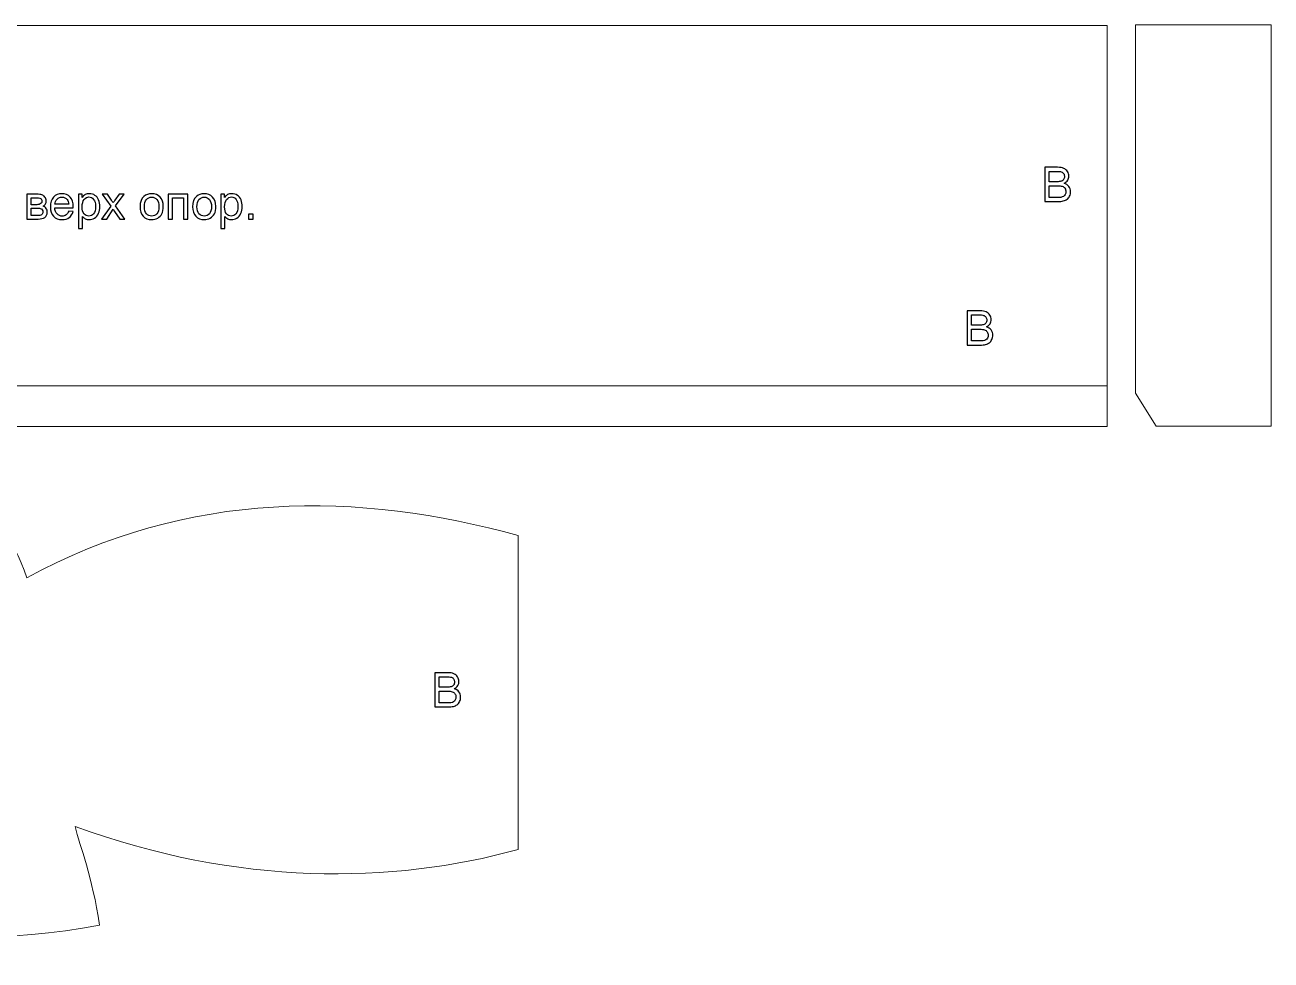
# Model space of a CAD drawing. Header units: centimetres. Extents: x -109.1 to -53.6, y -10 to 49.4.
# Drawn here: x -97.15 to -86.12, y -10 to -1.73 of the extents above; entities that cross this region are included whole.
import ezdxf
from ezdxf.lldxf.tags import DXFTag

# ---------------------------------------------------------------- set-up
doc = ezdxf.new("R2010")
doc.units = ezdxf.units.CM
doc.header["$MEASUREMENT"] = 0
doc.layers.add('layer 1', color=7, linetype='Continuous')
tags = doc.linetypes.add('New Line1', pattern=[0.2, 0.1, -0.1]).pattern_tags.tags
tags[6:7] = [DXFTag(74, 4), DXFTag(75, 0), DXFTag(340, '0'), DXFTag(46, 1.0), DXFTag(50, 0.0), DXFTag(44, 0.0), DXFTag(45, 0.0)]
tags[4:5] = [DXFTag(74, 4), DXFTag(75, 0), DXFTag(340, '0'), DXFTag(46, 1.0), DXFTag(50, 0.0), DXFTag(44, 0.0), DXFTag(45, 0.0)]

msp = doc.modelspace()

# ---------------------------------------------------------------- linework, layer by layer
at = {"layer": 'layer 1', "color": 250, "lineweight": 20}
for points, knots in [([(-108.24225, -5.28139), (-108.24225, -5.28139), (-108.24225, -1.7316), (-108.24225, -1.7316), (-108.24225, -1.7316), (-108.24225, -1.7316), (-87.57209, -1.7316), (-87.57209, -1.7316), (-87.57209, -1.7316), (-87.57209, -1.7316), (-87.57209, -5.28139), (-87.57209, -5.28139), (-87.57209, -5.28139), (-87.57209, -5.28139), (-108.24225, -5.28139), (-108.24225, -5.28139)], [0, 0, 0, 0, 0.2, 0.2, 0.2, 0.2, 0.4, 0.4, 0.4, 0.4, 0.6, 0.6, 0.6, 0.6, 1, 1, 1, 1]), ([(-108.24813, -6.57128), (-105.9251, -7.66945), (-105.61276, -6.07723), (-103.64823, -6.46633), (-103.64823, -6.46633), (-103.64823, -6.46633), (-103.70538, -6.69302), (-103.81968, -7.08927), (-103.81968, -7.08927), (-103.53157, -6.95659), (-102.62766, -6.67784), (-101.7737, -6.7921), (-101.7737, -6.7921), (-100.94036, -6.9036), (-100.72897, -7.41129), (-99.75631, -7.39224), (-99.75631, -7.39224), (-98.90274, -7.37552), (-98.15005, -6.54169), (-98.71045, -5.82632), (-98.71045, -5.82632), (-97.90358, -5.61779), (-97.37784, -5.88257), (-97.1332, -6.62062), (-97.1332, -6.62062), (-95.7192, -5.83744), (-94.17604, -5.85496), (-92.78442, -6.24601), (-92.78442, -6.24601), (-92.78442, -6.24601), (-92.78442, -9.02278), (-92.78442, -9.02278), (-92.78442, -9.02278), (-93.89374, -9.33388), (-95.27454, -9.34611), (-96.70598, -8.81991), (-96.70598, -8.81991), (-96.66209, -9.00258), (-96.5554, -9.25407), (-96.48885, -9.69437), (-96.48885, -9.69437), (-98.09847, -10.00266), (-99.65676, -9.616), (-101.16373, -8.53434), (-101.16373, -8.53434), (-101.04427, -9.08142), (-101.14338, -9.23195), (-101.23235, -9.46597), (-101.23235, -9.46597), (-102.52386, -8.50248), (-104.07833, -8.43578), (-105.71293, -9.36879), (-105.71293, -9.36879), (-106.5573, -9.73778), (-107.33899, -9.86261), (-108.24813, -9.74385), (-108.24813, -9.74385), (-108.24813, -9.74385), (-108.24813, -6.57128), (-108.24813, -6.57128)], [0, 0, 0, 0, 0.0625, 0.0625, 0.0625, 0.0625, 0.125, 0.125, 0.125, 0.125, 0.1875, 0.1875, 0.1875, 0.1875, 0.25, 0.25, 0.25, 0.25, 0.3125, 0.3125, 0.3125, 0.3125, 0.375, 0.375, 0.375, 0.375, 0.4375, 0.4375, 0.4375, 0.4375, 0.5, 0.5, 0.5, 0.5, 0.5625, 0.5625, 0.5625, 0.5625, 0.625, 0.625, 0.625, 0.625, 0.6875, 0.6875, 0.6875, 0.6875, 0.75, 0.75, 0.75, 0.75, 0.8125, 0.8125, 0.8125, 0.8125, 0.875, 0.875, 0.875, 0.875, 1, 1, 1, 1])]:
    msp.add_open_spline(points, degree=3, knots=knots, dxfattribs=at)
at = {"layer": 'layer 1', "color": 142, "linetype": 'New Line1', "lineweight": 20}
msp.add_open_spline([(-87.32016, -4.98484), (-87.32016, -4.98484), (-87.32016, -1.72609), (-87.32016, -1.72609), (-87.32016, -1.72609), (-87.32016, -1.72609), (-86.12017, -1.72609), (-86.12017, -1.72609), (-86.12017, -1.72609), (-86.12017, -1.72609), (-86.12017, -5.27588), (-86.12017, -5.27588), (-86.12017, -5.27588), (-86.12017, -5.27588), (-87.13653, -5.27588), (-87.13653, -5.27588), (-87.13653, -5.27588), (-87.13653, -5.27588), (-87.32016, -4.98484), (-87.32016, -4.98484)], degree=3, knots=[0, 0, 0, 0, 0.16666667, 0.16666667, 0.16666667, 0.16666667, 0.33333333, 0.33333333, 0.33333333, 0.33333333, 0.5, 0.5, 0.5, 0.5, 0.66666667, 0.66666667, 0.66666667, 0.66666667, 1, 1, 1, 1], dxfattribs=at)
at = {"layer": 'layer 1', "color": 242}
for points, knots in [([(-88.1237, -3.28935), (-88.1237, -3.28935), (-88.1237, -2.98624), (-88.1237, -2.98624), (-88.1237, -2.98624), (-88.1237, -2.98624), (-88.00982, -2.98624), (-88.00982, -2.98624), (-88.00982, -2.98624), (-87.98654, -2.98624), (-87.96833, -2.98921), (-87.95436, -2.99556), (-87.95436, -2.99556), (-87.93997, -3.00148), (-87.92939, -3.01122), (-87.92134, -3.02392), (-87.92134, -3.02392), (-87.9133, -3.03662), (-87.90949, -3.04974), (-87.90949, -3.06371), (-87.90949, -3.06371), (-87.90949, -3.07684), (-87.91288, -3.08911), (-87.92007, -3.10054), (-87.92007, -3.10054), (-87.92685, -3.11197), (-87.93743, -3.12086), (-87.95182, -3.12806), (-87.95182, -3.12806), (-87.93362, -3.13356), (-87.91923, -3.14245), (-87.90949, -3.15558), (-87.90949, -3.15558), (-87.89975, -3.1687), (-87.89467, -3.18394), (-87.89467, -3.2013), (-87.89467, -3.2013), (-87.89467, -3.21569), (-87.89764, -3.22881), (-87.90356, -3.24109), (-87.90356, -3.24109), (-87.90991, -3.25337), (-87.91711, -3.26268), (-87.926, -3.26945), (-87.926, -3.26945), (-87.93489, -3.2758), (-87.9459, -3.28088), (-87.95902, -3.28427), (-87.95902, -3.28427), (-87.97257, -3.28766), (-87.98865, -3.28935), (-88.00813, -3.28935), (-88.00813, -3.28935), (-88.00813, -3.28935), (-88.1237, -3.28935), (-88.1237, -3.28935)], [0, 0, 0, 0, 0.06666667, 0.06666667, 0.06666667, 0.06666667, 0.13333333, 0.13333333, 0.13333333, 0.13333333, 0.2, 0.2, 0.2, 0.2, 0.26666667, 0.26666667, 0.26666667, 0.26666667, 0.33333333, 0.33333333, 0.33333333, 0.33333333, 0.4, 0.4, 0.4, 0.4, 0.46666667, 0.46666667, 0.46666667, 0.46666667, 0.53333333, 0.53333333, 0.53333333, 0.53333333, 0.6, 0.6, 0.6, 0.6, 0.66666667, 0.66666667, 0.66666667, 0.66666667, 0.73333333, 0.73333333, 0.73333333, 0.73333333, 0.8, 0.8, 0.8, 0.8, 0.86666667, 0.86666667, 0.86666667, 0.86666667, 1, 1, 1, 1]), ([(-88.08348, -3.11367), (-88.08348, -3.11367), (-88.01786, -3.11367), (-88.01786, -3.11367), (-88.01786, -3.11367), (-88.00008, -3.11367), (-87.98738, -3.1124), (-87.97976, -3.11028), (-87.97976, -3.11028), (-87.9696, -3.10689), (-87.96198, -3.10224), (-87.95648, -3.09504), (-87.95648, -3.09504), (-87.9514, -3.08784), (-87.94886, -3.07895), (-87.94886, -3.06837), (-87.94886, -3.06837), (-87.94886, -3.05863), (-87.9514, -3.04974), (-87.95606, -3.04212), (-87.95606, -3.04212), (-87.96114, -3.0345), (-87.96791, -3.029), (-87.9768, -3.02646), (-87.9768, -3.02646), (-87.98569, -3.0235), (-88.00093, -3.02223), (-88.02294, -3.02223), (-88.02294, -3.02223), (-88.02294, -3.02223), (-88.08348, -3.02223), (-88.08348, -3.02223), (-88.08348, -3.02223), (-88.08348, -3.02223), (-88.08348, -3.11367), (-88.08348, -3.11367)], [0, 0, 0, 0, 0.1, 0.1, 0.1, 0.1, 0.2, 0.2, 0.2, 0.2, 0.3, 0.3, 0.3, 0.3, 0.4, 0.4, 0.4, 0.4, 0.5, 0.5, 0.5, 0.5, 0.6, 0.6, 0.6, 0.6, 0.7, 0.7, 0.7, 0.7, 0.8, 0.8, 0.8, 0.8, 1, 1, 1, 1]), ([(-88.08348, -3.25337), (-88.08348, -3.25337), (-88.00813, -3.25337), (-88.00813, -3.25337), (-88.00813, -3.25337), (-87.995, -3.25337), (-87.98611, -3.25294), (-87.98061, -3.2521), (-87.98061, -3.2521), (-87.9713, -3.2504), (-87.96368, -3.24786), (-87.95775, -3.24363), (-87.95775, -3.24363), (-87.9514, -3.23982), (-87.94632, -3.23432), (-87.94209, -3.22712), (-87.94209, -3.22712), (-87.93828, -3.2195), (-87.93616, -3.21103), (-87.93616, -3.2013), (-87.93616, -3.2013), (-87.93616, -3.19029), (-87.93912, -3.18055), (-87.94505, -3.17209), (-87.94505, -3.17209), (-87.95055, -3.16362), (-87.9586, -3.15769), (-87.96918, -3.15431), (-87.96918, -3.15431), (-87.97934, -3.15092), (-87.99416, -3.14923), (-88.01321, -3.14923), (-88.01321, -3.14923), (-88.01321, -3.14923), (-88.08348, -3.14923), (-88.08348, -3.14923), (-88.08348, -3.14923), (-88.08348, -3.14923), (-88.08348, -3.25337), (-88.08348, -3.25337)], [0, 0, 0, 0, 0.09090909, 0.09090909, 0.09090909, 0.09090909, 0.18181818, 0.18181818, 0.18181818, 0.18181818, 0.27272727, 0.27272727, 0.27272727, 0.27272727, 0.36363636, 0.36363636, 0.36363636, 0.36363636, 0.45454545, 0.45454545, 0.45454545, 0.45454545, 0.54545455, 0.54545455, 0.54545455, 0.54545455, 0.63636364, 0.63636364, 0.63636364, 0.63636364, 0.72727273, 0.72727273, 0.72727273, 0.72727273, 0.81818182, 0.81818182, 0.81818182, 0.81818182, 1, 1, 1, 1]), ([(-88.81161, -4.55934), (-88.81161, -4.55934), (-88.81161, -4.25623), (-88.81161, -4.25623), (-88.81161, -4.25623), (-88.81161, -4.25623), (-88.69773, -4.25623), (-88.69773, -4.25623), (-88.69773, -4.25623), (-88.67445, -4.25623), (-88.65624, -4.2592), (-88.64227, -4.26555), (-88.64227, -4.26555), (-88.62788, -4.27147), (-88.6173, -4.28121), (-88.60925, -4.29391), (-88.60925, -4.29391), (-88.60121, -4.30661), (-88.5974, -4.31973), (-88.5974, -4.3337), (-88.5974, -4.3337), (-88.5974, -4.34683), (-88.60079, -4.3591), (-88.60798, -4.37053), (-88.60798, -4.37053), (-88.61476, -4.38196), (-88.62534, -4.39085), (-88.63973, -4.39805), (-88.63973, -4.39805), (-88.62153, -4.40355), (-88.60714, -4.41244), (-88.5974, -4.42557), (-88.5974, -4.42557), (-88.58766, -4.43869), (-88.58258, -4.45393), (-88.58258, -4.47129), (-88.58258, -4.47129), (-88.58258, -4.48568), (-88.58555, -4.4988), (-88.59147, -4.51108), (-88.59147, -4.51108), (-88.59782, -4.52336), (-88.60502, -4.53267), (-88.61391, -4.53944), (-88.61391, -4.53944), (-88.6228, -4.54579), (-88.63381, -4.55087), (-88.64693, -4.55426), (-88.64693, -4.55426), (-88.66048, -4.55765), (-88.67656, -4.55934), (-88.69604, -4.55934), (-88.69604, -4.55934), (-88.69604, -4.55934), (-88.81161, -4.55934), (-88.81161, -4.55934)], [0, 0, 0, 0, 0.06666667, 0.06666667, 0.06666667, 0.06666667, 0.13333333, 0.13333333, 0.13333333, 0.13333333, 0.2, 0.2, 0.2, 0.2, 0.26666667, 0.26666667, 0.26666667, 0.26666667, 0.33333333, 0.33333333, 0.33333333, 0.33333333, 0.4, 0.4, 0.4, 0.4, 0.46666667, 0.46666667, 0.46666667, 0.46666667, 0.53333333, 0.53333333, 0.53333333, 0.53333333, 0.6, 0.6, 0.6, 0.6, 0.66666667, 0.66666667, 0.66666667, 0.66666667, 0.73333333, 0.73333333, 0.73333333, 0.73333333, 0.8, 0.8, 0.8, 0.8, 0.86666667, 0.86666667, 0.86666667, 0.86666667, 1, 1, 1, 1]), ([(-88.77139, -4.38366), (-88.77139, -4.38366), (-88.70577, -4.38366), (-88.70577, -4.38366), (-88.70577, -4.38366), (-88.68799, -4.38366), (-88.67529, -4.38239), (-88.66767, -4.38027), (-88.66767, -4.38027), (-88.65751, -4.37688), (-88.64989, -4.37223), (-88.64439, -4.36503), (-88.64439, -4.36503), (-88.63931, -4.35783), (-88.63677, -4.34894), (-88.63677, -4.33836), (-88.63677, -4.33836), (-88.63677, -4.32862), (-88.63931, -4.31973), (-88.64397, -4.31211), (-88.64397, -4.31211), (-88.64905, -4.30449), (-88.65582, -4.29899), (-88.66471, -4.29645), (-88.66471, -4.29645), (-88.6736, -4.29349), (-88.68884, -4.29222), (-88.71085, -4.29222), (-88.71085, -4.29222), (-88.71085, -4.29222), (-88.77139, -4.29222), (-88.77139, -4.29222), (-88.77139, -4.29222), (-88.77139, -4.29222), (-88.77139, -4.38366), (-88.77139, -4.38366)], [0, 0, 0, 0, 0.1, 0.1, 0.1, 0.1, 0.2, 0.2, 0.2, 0.2, 0.3, 0.3, 0.3, 0.3, 0.4, 0.4, 0.4, 0.4, 0.5, 0.5, 0.5, 0.5, 0.6, 0.6, 0.6, 0.6, 0.7, 0.7, 0.7, 0.7, 0.8, 0.8, 0.8, 0.8, 1, 1, 1, 1]), ([(-88.77139, -4.52336), (-88.77139, -4.52336), (-88.69604, -4.52336), (-88.69604, -4.52336), (-88.69604, -4.52336), (-88.68291, -4.52336), (-88.67402, -4.52293), (-88.66852, -4.52209), (-88.66852, -4.52209), (-88.65921, -4.52039), (-88.65159, -4.51785), (-88.64566, -4.51362), (-88.64566, -4.51362), (-88.63931, -4.50981), (-88.63423, -4.50431), (-88.63, -4.49711), (-88.63, -4.49711), (-88.62619, -4.48949), (-88.62407, -4.48102), (-88.62407, -4.47129), (-88.62407, -4.47129), (-88.62407, -4.46028), (-88.62703, -4.45054), (-88.63296, -4.44208), (-88.63296, -4.44208), (-88.63846, -4.43361), (-88.64651, -4.42768), (-88.65709, -4.4243), (-88.65709, -4.4243), (-88.66725, -4.42091), (-88.68207, -4.41922), (-88.70112, -4.41922), (-88.70112, -4.41922), (-88.70112, -4.41922), (-88.77139, -4.41922), (-88.77139, -4.41922), (-88.77139, -4.41922), (-88.77139, -4.41922), (-88.77139, -4.52336), (-88.77139, -4.52336)], [0, 0, 0, 0, 0.09090909, 0.09090909, 0.09090909, 0.09090909, 0.18181818, 0.18181818, 0.18181818, 0.18181818, 0.27272727, 0.27272727, 0.27272727, 0.27272727, 0.36363636, 0.36363636, 0.36363636, 0.36363636, 0.45454545, 0.45454545, 0.45454545, 0.45454545, 0.54545455, 0.54545455, 0.54545455, 0.54545455, 0.63636364, 0.63636364, 0.63636364, 0.63636364, 0.72727273, 0.72727273, 0.72727273, 0.72727273, 0.81818182, 0.81818182, 0.81818182, 0.81818182, 1, 1, 1, 1]), ([(-93.52256, -7.7627), (-93.52256, -7.7627), (-93.52256, -7.45959), (-93.52256, -7.45959), (-93.52256, -7.45959), (-93.52256, -7.45959), (-93.40868, -7.45959), (-93.40868, -7.45959), (-93.40868, -7.45959), (-93.3854, -7.45959), (-93.36719, -7.46256), (-93.35322, -7.46891), (-93.35322, -7.46891), (-93.33883, -7.47483), (-93.32825, -7.48457), (-93.3202, -7.49727), (-93.3202, -7.49727), (-93.31216, -7.50997), (-93.30835, -7.52309), (-93.30835, -7.53706), (-93.30835, -7.53706), (-93.30835, -7.55019), (-93.31174, -7.56246), (-93.31893, -7.57389), (-93.31893, -7.57389), (-93.32571, -7.58532), (-93.33629, -7.59421), (-93.35068, -7.60141), (-93.35068, -7.60141), (-93.33248, -7.60691), (-93.31809, -7.6158), (-93.30835, -7.62893), (-93.30835, -7.62893), (-93.29861, -7.64205), (-93.29353, -7.65729), (-93.29353, -7.67465), (-93.29353, -7.67465), (-93.29353, -7.68904), (-93.2965, -7.70216), (-93.30242, -7.71444), (-93.30242, -7.71444), (-93.30877, -7.72672), (-93.31597, -7.73603), (-93.32486, -7.7428), (-93.32486, -7.7428), (-93.33375, -7.74915), (-93.34476, -7.75423), (-93.35788, -7.75762), (-93.35788, -7.75762), (-93.37143, -7.76101), (-93.38751, -7.7627), (-93.40699, -7.7627), (-93.40699, -7.7627), (-93.40699, -7.7627), (-93.52256, -7.7627), (-93.52256, -7.7627)], [0, 0, 0, 0, 0.06666667, 0.06666667, 0.06666667, 0.06666667, 0.13333333, 0.13333333, 0.13333333, 0.13333333, 0.2, 0.2, 0.2, 0.2, 0.26666667, 0.26666667, 0.26666667, 0.26666667, 0.33333333, 0.33333333, 0.33333333, 0.33333333, 0.4, 0.4, 0.4, 0.4, 0.46666667, 0.46666667, 0.46666667, 0.46666667, 0.53333333, 0.53333333, 0.53333333, 0.53333333, 0.6, 0.6, 0.6, 0.6, 0.66666667, 0.66666667, 0.66666667, 0.66666667, 0.73333333, 0.73333333, 0.73333333, 0.73333333, 0.8, 0.8, 0.8, 0.8, 0.86666667, 0.86666667, 0.86666667, 0.86666667, 1, 1, 1, 1]), ([(-93.48234, -7.58702), (-93.48234, -7.58702), (-93.41672, -7.58702), (-93.41672, -7.58702), (-93.41672, -7.58702), (-93.39894, -7.58702), (-93.38624, -7.58575), (-93.37862, -7.58363), (-93.37862, -7.58363), (-93.36846, -7.58024), (-93.36084, -7.57559), (-93.35534, -7.56839), (-93.35534, -7.56839), (-93.35026, -7.56119), (-93.34772, -7.5523), (-93.34772, -7.54172), (-93.34772, -7.54172), (-93.34772, -7.53198), (-93.35026, -7.52309), (-93.35492, -7.51547), (-93.35492, -7.51547), (-93.36, -7.50785), (-93.36677, -7.50235), (-93.37566, -7.49981), (-93.37566, -7.49981), (-93.38455, -7.49685), (-93.39979, -7.49558), (-93.4218, -7.49558), (-93.4218, -7.49558), (-93.4218, -7.49558), (-93.48234, -7.49558), (-93.48234, -7.49558), (-93.48234, -7.49558), (-93.48234, -7.49558), (-93.48234, -7.58702), (-93.48234, -7.58702)], [0, 0, 0, 0, 0.1, 0.1, 0.1, 0.1, 0.2, 0.2, 0.2, 0.2, 0.3, 0.3, 0.3, 0.3, 0.4, 0.4, 0.4, 0.4, 0.5, 0.5, 0.5, 0.5, 0.6, 0.6, 0.6, 0.6, 0.7, 0.7, 0.7, 0.7, 0.8, 0.8, 0.8, 0.8, 1, 1, 1, 1]), ([(-93.48234, -7.72672), (-93.48234, -7.72672), (-93.40699, -7.72672), (-93.40699, -7.72672), (-93.40699, -7.72672), (-93.39386, -7.72672), (-93.38497, -7.72629), (-93.37947, -7.72545), (-93.37947, -7.72545), (-93.37016, -7.72375), (-93.36254, -7.72121), (-93.35661, -7.71698), (-93.35661, -7.71698), (-93.35026, -7.71317), (-93.34518, -7.70767), (-93.34095, -7.70047), (-93.34095, -7.70047), (-93.33714, -7.69285), (-93.33502, -7.68438), (-93.33502, -7.67465), (-93.33502, -7.67465), (-93.33502, -7.66364), (-93.33798, -7.6539), (-93.34391, -7.64544), (-93.34391, -7.64544), (-93.34941, -7.63697), (-93.35746, -7.63104), (-93.36804, -7.62766), (-93.36804, -7.62766), (-93.3782, -7.62427), (-93.39302, -7.62258), (-93.41207, -7.62258), (-93.41207, -7.62258), (-93.41207, -7.62258), (-93.48234, -7.62258), (-93.48234, -7.62258), (-93.48234, -7.62258), (-93.48234, -7.62258), (-93.48234, -7.72672), (-93.48234, -7.72672)], [0, 0, 0, 0, 0.09090909, 0.09090909, 0.09090909, 0.09090909, 0.18181818, 0.18181818, 0.18181818, 0.18181818, 0.27272727, 0.27272727, 0.27272727, 0.27272727, 0.36363636, 0.36363636, 0.36363636, 0.36363636, 0.45454545, 0.45454545, 0.45454545, 0.45454545, 0.54545455, 0.54545455, 0.54545455, 0.54545455, 0.63636364, 0.63636364, 0.63636364, 0.63636364, 0.72727273, 0.72727273, 0.72727273, 0.72727273, 0.81818182, 0.81818182, 0.81818182, 0.81818182, 1, 1, 1, 1])]:
    msp.add_open_spline(points, degree=3, knots=knots, dxfattribs=at)
at = {"layer": 'layer 1', "color": 142}
for points, knots in [([(-97.13241, -3.22456), (-97.13241, -3.22456), (-97.04647, -3.22456), (-97.04647, -3.22456), (-97.04647, -3.22456), (-97.02531, -3.22456), (-97.00964, -3.22668), (-96.99948, -3.23006), (-96.99948, -3.23006), (-96.98932, -3.23345), (-96.98043, -3.2398), (-96.97281, -3.24911), (-96.97281, -3.24911), (-96.96562, -3.25885), (-96.96181, -3.26986), (-96.96181, -3.28298), (-96.96181, -3.28298), (-96.96181, -3.29356), (-96.96392, -3.30245), (-96.96858, -3.3105), (-96.96858, -3.3105), (-96.97281, -3.31812), (-96.97916, -3.32489), (-96.98805, -3.32997), (-96.98805, -3.32997), (-96.97747, -3.33336), (-96.969, -3.33971), (-96.96223, -3.34944), (-96.96223, -3.34944), (-96.95546, -3.35876), (-96.95207, -3.36976), (-96.95207, -3.38289), (-96.95207, -3.38289), (-96.95334, -3.40363), (-96.96096, -3.41929), (-96.97408, -3.42903), (-96.97408, -3.42903), (-96.98763, -3.43919), (-97.00753, -3.44427), (-97.03335, -3.44427), (-97.03335, -3.44427), (-97.03335, -3.44427), (-97.13241, -3.44427), (-97.13241, -3.44427), (-97.13241, -3.44427), (-97.13241, -3.44427), (-97.13241, -3.22456), (-97.13241, -3.22456)], [0, 0, 0, 0, 0.07692308, 0.07692308, 0.07692308, 0.07692308, 0.15384615, 0.15384615, 0.15384615, 0.15384615, 0.23076923, 0.23076923, 0.23076923, 0.23076923, 0.30769231, 0.30769231, 0.30769231, 0.30769231, 0.38461538, 0.38461538, 0.38461538, 0.38461538, 0.46153846, 0.46153846, 0.46153846, 0.46153846, 0.53846154, 0.53846154, 0.53846154, 0.53846154, 0.61538462, 0.61538462, 0.61538462, 0.61538462, 0.69230769, 0.69230769, 0.69230769, 0.69230769, 0.76923077, 0.76923077, 0.76923077, 0.76923077, 0.84615385, 0.84615385, 0.84615385, 0.84615385, 1, 1, 1, 1]), ([(-97.09516, -3.31727), (-97.09516, -3.31727), (-97.05536, -3.31727), (-97.05536, -3.31727), (-97.05536, -3.31727), (-97.03928, -3.31727), (-97.02869, -3.31642), (-97.02277, -3.31473), (-97.02277, -3.31473), (-97.01684, -3.31304), (-97.01134, -3.30965), (-97.00668, -3.30457), (-97.00668, -3.30457), (-97.00202, -3.29949), (-96.99991, -3.29356), (-96.99991, -3.28637), (-96.99991, -3.28637), (-96.99991, -3.27494), (-97.00372, -3.26689), (-97.01218, -3.26224), (-97.01218, -3.26224), (-97.02023, -3.25758), (-97.0342, -3.25546), (-97.05409, -3.25546), (-97.05409, -3.25546), (-97.05409, -3.25546), (-97.09516, -3.25546), (-97.09516, -3.25546), (-97.09516, -3.25546), (-97.09516, -3.25546), (-97.09516, -3.31727), (-97.09516, -3.31727)], [0, 0, 0, 0, 0.11111111, 0.11111111, 0.11111111, 0.11111111, 0.22222222, 0.22222222, 0.22222222, 0.22222222, 0.33333333, 0.33333333, 0.33333333, 0.33333333, 0.44444444, 0.44444444, 0.44444444, 0.44444444, 0.55555556, 0.55555556, 0.55555556, 0.55555556, 0.66666667, 0.66666667, 0.66666667, 0.66666667, 0.77777778, 0.77777778, 0.77777778, 0.77777778, 1, 1, 1, 1]), ([(-96.76235, -3.37357), (-96.76235, -3.37357), (-96.72382, -3.37823), (-96.72382, -3.37823), (-96.72382, -3.37823), (-96.73017, -3.40067), (-96.74118, -3.41802), (-96.75769, -3.43072), (-96.75769, -3.43072), (-96.7742, -3.443), (-96.79494, -3.44935), (-96.82034, -3.44935), (-96.82034, -3.44935), (-96.85252, -3.44935), (-96.87792, -3.43919), (-96.89697, -3.41972), (-96.89697, -3.41972), (-96.91559, -3.39982), (-96.92491, -3.37188), (-96.92491, -3.33632), (-96.92491, -3.33632), (-96.92491, -3.29949), (-96.91559, -3.2707), (-96.89654, -3.25038), (-96.89654, -3.25038), (-96.87749, -3.23006), (-96.85294, -3.2199), (-96.82246, -3.2199), (-96.82246, -3.2199), (-96.79325, -3.2199), (-96.76912, -3.22964), (-96.75049, -3.24954), (-96.75049, -3.24954), (-96.73187, -3.26986), (-96.72255, -3.2978), (-96.72255, -3.3342), (-96.72255, -3.3342), (-96.72255, -3.33632), (-96.72255, -3.33971), (-96.72298, -3.34394), (-96.72298, -3.34394), (-96.72298, -3.34394), (-96.88638, -3.34394), (-96.88638, -3.34394), (-96.88638, -3.34394), (-96.88511, -3.36807), (-96.87834, -3.3867), (-96.86606, -3.3994), (-96.86606, -3.3994), (-96.85379, -3.4121), (-96.83855, -3.41845), (-96.82034, -3.41845), (-96.82034, -3.41845), (-96.8068, -3.41845), (-96.79494, -3.41506), (-96.78521, -3.40786), (-96.78521, -3.40786), (-96.77547, -3.40067), (-96.76785, -3.38924), (-96.76235, -3.37357)], [0, 0, 0, 0, 0.0625, 0.0625, 0.0625, 0.0625, 0.125, 0.125, 0.125, 0.125, 0.1875, 0.1875, 0.1875, 0.1875, 0.25, 0.25, 0.25, 0.25, 0.3125, 0.3125, 0.3125, 0.3125, 0.375, 0.375, 0.375, 0.375, 0.4375, 0.4375, 0.4375, 0.4375, 0.5, 0.5, 0.5, 0.5, 0.5625, 0.5625, 0.5625, 0.5625, 0.625, 0.625, 0.625, 0.625, 0.6875, 0.6875, 0.6875, 0.6875, 0.75, 0.75, 0.75, 0.75, 0.8125, 0.8125, 0.8125, 0.8125, 0.875, 0.875, 0.875, 0.875, 1, 1, 1, 1]), ([(-96.88469, -3.31346), (-96.88469, -3.31346), (-96.76192, -3.31346), (-96.76192, -3.31346), (-96.76192, -3.31346), (-96.76362, -3.29483), (-96.76827, -3.28086), (-96.77589, -3.27197), (-96.77589, -3.27197), (-96.78775, -3.25758), (-96.80341, -3.25038), (-96.82204, -3.25038), (-96.82204, -3.25038), (-96.83897, -3.25038), (-96.85336, -3.25589), (-96.86522, -3.26732), (-96.86522, -3.26732), (-96.87665, -3.27875), (-96.88342, -3.29441), (-96.88469, -3.31346)], [0, 0, 0, 0, 0.16666667, 0.16666667, 0.16666667, 0.16666667, 0.33333333, 0.33333333, 0.33333333, 0.33333333, 0.5, 0.5, 0.5, 0.5, 0.66666667, 0.66666667, 0.66666667, 0.66666667, 1, 1, 1, 1]), ([(-96.67726, -3.52851), (-96.67726, -3.52851), (-96.67726, -3.22456), (-96.67726, -3.22456), (-96.67726, -3.22456), (-96.67726, -3.22456), (-96.64339, -3.22456), (-96.64339, -3.22456), (-96.64339, -3.22456), (-96.64339, -3.22456), (-96.64339, -3.25335), (-96.64339, -3.25335), (-96.64339, -3.25335), (-96.63535, -3.24192), (-96.62646, -3.23387), (-96.6163, -3.22795), (-96.6163, -3.22795), (-96.60614, -3.22244), (-96.59386, -3.2199), (-96.57989, -3.2199), (-96.57989, -3.2199), (-96.56084, -3.2199), (-96.54433, -3.22456), (-96.52994, -3.2343), (-96.52994, -3.2343), (-96.51555, -3.24403), (-96.50496, -3.25758), (-96.49777, -3.27494), (-96.49777, -3.27494), (-96.49015, -3.29272), (-96.48676, -3.31177), (-96.48676, -3.33293), (-96.48676, -3.33293), (-96.48676, -3.35537), (-96.49057, -3.37569), (-96.49861, -3.39347), (-96.49861, -3.39347), (-96.50666, -3.41167), (-96.51851, -3.42522), (-96.53375, -3.43496), (-96.53375, -3.43496), (-96.54941, -3.44427), (-96.5655, -3.44935), (-96.58243, -3.44935), (-96.58243, -3.44935), (-96.59471, -3.44935), (-96.60572, -3.44681), (-96.61588, -3.44131), (-96.61588, -3.44131), (-96.62561, -3.43623), (-96.63366, -3.42945), (-96.64001, -3.42141), (-96.64001, -3.42141), (-96.64001, -3.42141), (-96.64001, -3.52851), (-96.64001, -3.52851), (-96.64001, -3.52851), (-96.64001, -3.52851), (-96.67726, -3.52851), (-96.67726, -3.52851)], [0, 0, 0, 0, 0.0625, 0.0625, 0.0625, 0.0625, 0.125, 0.125, 0.125, 0.125, 0.1875, 0.1875, 0.1875, 0.1875, 0.25, 0.25, 0.25, 0.25, 0.3125, 0.3125, 0.3125, 0.3125, 0.375, 0.375, 0.375, 0.375, 0.4375, 0.4375, 0.4375, 0.4375, 0.5, 0.5, 0.5, 0.5, 0.5625, 0.5625, 0.5625, 0.5625, 0.625, 0.625, 0.625, 0.625, 0.6875, 0.6875, 0.6875, 0.6875, 0.75, 0.75, 0.75, 0.75, 0.8125, 0.8125, 0.8125, 0.8125, 0.875, 0.875, 0.875, 0.875, 1, 1, 1, 1]), ([(-96.64339, -3.3359), (-96.64339, -3.36384), (-96.63789, -3.385), (-96.62646, -3.39855), (-96.62646, -3.39855), (-96.61503, -3.41167), (-96.60106, -3.41845), (-96.58497, -3.41845), (-96.58497, -3.41845), (-96.56846, -3.41845), (-96.55407, -3.41167), (-96.54222, -3.3977), (-96.54222, -3.3977), (-96.53079, -3.38373), (-96.52486, -3.36214), (-96.52486, -3.33251), (-96.52486, -3.33251), (-96.52486, -3.30457), (-96.53036, -3.28383), (-96.54179, -3.26986), (-96.54179, -3.26986), (-96.55365, -3.25589), (-96.56719, -3.24869), (-96.58328, -3.24869), (-96.58328, -3.24869), (-96.59894, -3.24869), (-96.61291, -3.25631), (-96.62519, -3.27113), (-96.62519, -3.27113), (-96.63747, -3.28594), (-96.64339, -3.30753), (-96.64339, -3.3359)], [0, 0, 0, 0, 0.11111111, 0.11111111, 0.11111111, 0.11111111, 0.22222222, 0.22222222, 0.22222222, 0.22222222, 0.33333333, 0.33333333, 0.33333333, 0.33333333, 0.44444444, 0.44444444, 0.44444444, 0.44444444, 0.55555556, 0.55555556, 0.55555556, 0.55555556, 0.66666667, 0.66666667, 0.66666667, 0.66666667, 0.77777778, 0.77777778, 0.77777778, 0.77777778, 1, 1, 1, 1]), ([(-96.47146, -3.44427), (-96.47146, -3.44427), (-96.39102, -3.32997), (-96.39102, -3.32997), (-96.39102, -3.32997), (-96.39102, -3.32997), (-96.46511, -3.22456), (-96.46511, -3.22456), (-96.46511, -3.22456), (-96.46511, -3.22456), (-96.41896, -3.22456), (-96.41896, -3.22456), (-96.41896, -3.22456), (-96.41896, -3.22456), (-96.3851, -3.27621), (-96.3851, -3.27621), (-96.3851, -3.27621), (-96.37875, -3.28594), (-96.37367, -3.29399), (-96.36986, -3.30076), (-96.36986, -3.30076), (-96.36393, -3.29187), (-96.358, -3.28383), (-96.35292, -3.27663), (-96.35292, -3.27663), (-96.35292, -3.27663), (-96.31609, -3.22456), (-96.31609, -3.22456), (-96.31609, -3.22456), (-96.31609, -3.22456), (-96.27164, -3.22456), (-96.27164, -3.22456), (-96.27164, -3.22456), (-96.27164, -3.22456), (-96.34742, -3.32828), (-96.34742, -3.32828), (-96.34742, -3.32828), (-96.34742, -3.32828), (-96.26572, -3.44427), (-96.26572, -3.44427), (-96.26572, -3.44427), (-96.26572, -3.44427), (-96.31144, -3.44427), (-96.31144, -3.44427), (-96.31144, -3.44427), (-96.31144, -3.44427), (-96.35673, -3.37611), (-96.35673, -3.37611), (-96.35673, -3.37611), (-96.35673, -3.37611), (-96.36859, -3.35749), (-96.36859, -3.35749), (-96.36859, -3.35749), (-96.36859, -3.35749), (-96.42616, -3.44427), (-96.42616, -3.44427), (-96.42616, -3.44427), (-96.42616, -3.44427), (-96.47146, -3.44427), (-96.47146, -3.44427)], [0, 0, 0, 0, 0.0625, 0.0625, 0.0625, 0.0625, 0.125, 0.125, 0.125, 0.125, 0.1875, 0.1875, 0.1875, 0.1875, 0.25, 0.25, 0.25, 0.25, 0.3125, 0.3125, 0.3125, 0.3125, 0.375, 0.375, 0.375, 0.375, 0.4375, 0.4375, 0.4375, 0.4375, 0.5, 0.5, 0.5, 0.5, 0.5625, 0.5625, 0.5625, 0.5625, 0.625, 0.625, 0.625, 0.625, 0.6875, 0.6875, 0.6875, 0.6875, 0.75, 0.75, 0.75, 0.75, 0.8125, 0.8125, 0.8125, 0.8125, 0.875, 0.875, 0.875, 0.875, 1, 1, 1, 1]), ([(-96.13109, -3.33463), (-96.13109, -3.29399), (-96.11966, -3.26351), (-96.09722, -3.24403), (-96.09722, -3.24403), (-96.07817, -3.22795), (-96.05531, -3.2199), (-96.02822, -3.2199), (-96.02822, -3.2199), (-95.99774, -3.2199), (-95.97319, -3.22964), (-95.95414, -3.24954), (-95.95414, -3.24954), (-95.93466, -3.26901), (-95.92535, -3.29653), (-95.92535, -3.33124), (-95.92535, -3.33124), (-95.92535, -3.3596), (-95.92958, -3.38204), (-95.93805, -3.39813), (-95.93805, -3.39813), (-95.94652, -3.41421), (-95.95879, -3.42691), (-95.97488, -3.4358), (-95.97488, -3.4358), (-95.99139, -3.44469), (-96.00875, -3.44935), (-96.02822, -3.44935), (-96.02822, -3.44935), (-96.0587, -3.44935), (-96.08368, -3.43919), (-96.10273, -3.41972), (-96.10273, -3.41972), (-96.12135, -3.39982), (-96.13109, -3.37146), (-96.13109, -3.33463)], [0, 0, 0, 0, 0.1, 0.1, 0.1, 0.1, 0.2, 0.2, 0.2, 0.2, 0.3, 0.3, 0.3, 0.3, 0.4, 0.4, 0.4, 0.4, 0.5, 0.5, 0.5, 0.5, 0.6, 0.6, 0.6, 0.6, 0.7, 0.7, 0.7, 0.7, 0.8, 0.8, 0.8, 0.8, 1, 1, 1, 1]), ([(-96.09257, -3.33463), (-96.09257, -3.36257), (-96.08664, -3.38373), (-96.07436, -3.3977), (-96.07436, -3.3977), (-96.06209, -3.41167), (-96.04642, -3.41845), (-96.02822, -3.41845), (-96.02822, -3.41845), (-96.00959, -3.41845), (-95.99435, -3.41167), (-95.98208, -3.3977), (-95.98208, -3.3977), (-95.9698, -3.38331), (-95.96345, -3.36214), (-95.96345, -3.33336), (-95.96345, -3.33336), (-95.96345, -3.30626), (-95.9698, -3.28552), (-95.98208, -3.27155), (-95.98208, -3.27155), (-95.99435, -3.25758), (-96.00959, -3.25038), (-96.02822, -3.25038), (-96.02822, -3.25038), (-96.04642, -3.25038), (-96.06209, -3.25758), (-96.07436, -3.27155), (-96.07436, -3.27155), (-96.08664, -3.28552), (-96.09257, -3.30626), (-96.09257, -3.33463)], [0, 0, 0, 0, 0.11111111, 0.11111111, 0.11111111, 0.11111111, 0.22222222, 0.22222222, 0.22222222, 0.22222222, 0.33333333, 0.33333333, 0.33333333, 0.33333333, 0.44444444, 0.44444444, 0.44444444, 0.44444444, 0.55555556, 0.55555556, 0.55555556, 0.55555556, 0.66666667, 0.66666667, 0.66666667, 0.66666667, 0.77777778, 0.77777778, 0.77777778, 0.77777778, 1, 1, 1, 1]), ([(-95.88175, -3.22456), (-95.88175, -3.22456), (-95.70818, -3.22456), (-95.70818, -3.22456), (-95.70818, -3.22456), (-95.70818, -3.22456), (-95.70818, -3.44427), (-95.70818, -3.44427), (-95.70818, -3.44427), (-95.70818, -3.44427), (-95.74544, -3.44427), (-95.74544, -3.44427), (-95.74544, -3.44427), (-95.74544, -3.44427), (-95.74544, -3.25546), (-95.74544, -3.25546), (-95.74544, -3.25546), (-95.74544, -3.25546), (-95.8445, -3.25546), (-95.8445, -3.25546), (-95.8445, -3.25546), (-95.8445, -3.25546), (-95.8445, -3.44427), (-95.8445, -3.44427), (-95.8445, -3.44427), (-95.8445, -3.44427), (-95.88175, -3.44427), (-95.88175, -3.44427), (-95.88175, -3.44427), (-95.88175, -3.44427), (-95.88175, -3.22456), (-95.88175, -3.22456)], [0, 0, 0, 0, 0.11111111, 0.11111111, 0.11111111, 0.11111111, 0.22222222, 0.22222222, 0.22222222, 0.22222222, 0.33333333, 0.33333333, 0.33333333, 0.33333333, 0.44444444, 0.44444444, 0.44444444, 0.44444444, 0.55555556, 0.55555556, 0.55555556, 0.55555556, 0.66666667, 0.66666667, 0.66666667, 0.66666667, 0.77777778, 0.77777778, 0.77777778, 0.77777778, 1, 1, 1, 1]), ([(-95.66627, -3.33463), (-95.66627, -3.29399), (-95.65484, -3.26351), (-95.6324, -3.24403), (-95.6324, -3.24403), (-95.61335, -3.22795), (-95.59049, -3.2199), (-95.5634, -3.2199), (-95.5634, -3.2199), (-95.53292, -3.2199), (-95.50837, -3.22964), (-95.48932, -3.24954), (-95.48932, -3.24954), (-95.46984, -3.26901), (-95.46053, -3.29653), (-95.46053, -3.33124), (-95.46053, -3.33124), (-95.46053, -3.3596), (-95.46476, -3.38204), (-95.47323, -3.39813), (-95.47323, -3.39813), (-95.4817, -3.41421), (-95.49397, -3.42691), (-95.51006, -3.4358), (-95.51006, -3.4358), (-95.52657, -3.44469), (-95.54393, -3.44935), (-95.5634, -3.44935), (-95.5634, -3.44935), (-95.59388, -3.44935), (-95.61886, -3.43919), (-95.63791, -3.41972), (-95.63791, -3.41972), (-95.65653, -3.39982), (-95.66627, -3.37146), (-95.66627, -3.33463)], [0, 0, 0, 0, 0.1, 0.1, 0.1, 0.1, 0.2, 0.2, 0.2, 0.2, 0.3, 0.3, 0.3, 0.3, 0.4, 0.4, 0.4, 0.4, 0.5, 0.5, 0.5, 0.5, 0.6, 0.6, 0.6, 0.6, 0.7, 0.7, 0.7, 0.7, 0.8, 0.8, 0.8, 0.8, 1, 1, 1, 1]), ([(-95.62775, -3.33463), (-95.62775, -3.36257), (-95.62182, -3.38373), (-95.60954, -3.3977), (-95.60954, -3.3977), (-95.59727, -3.41167), (-95.5816, -3.41845), (-95.5634, -3.41845), (-95.5634, -3.41845), (-95.54477, -3.41845), (-95.52953, -3.41167), (-95.51726, -3.3977), (-95.51726, -3.3977), (-95.50498, -3.38331), (-95.49863, -3.36214), (-95.49863, -3.33336), (-95.49863, -3.33336), (-95.49863, -3.30626), (-95.50498, -3.28552), (-95.51726, -3.27155), (-95.51726, -3.27155), (-95.52953, -3.25758), (-95.54477, -3.25038), (-95.5634, -3.25038), (-95.5634, -3.25038), (-95.5816, -3.25038), (-95.59727, -3.25758), (-95.60954, -3.27155), (-95.60954, -3.27155), (-95.62182, -3.28552), (-95.62775, -3.30626), (-95.62775, -3.33463)], [0, 0, 0, 0, 0.11111111, 0.11111111, 0.11111111, 0.11111111, 0.22222222, 0.22222222, 0.22222222, 0.22222222, 0.33333333, 0.33333333, 0.33333333, 0.33333333, 0.44444444, 0.44444444, 0.44444444, 0.44444444, 0.55555556, 0.55555556, 0.55555556, 0.55555556, 0.66666667, 0.66666667, 0.66666667, 0.66666667, 0.77777778, 0.77777778, 0.77777778, 0.77777778, 1, 1, 1, 1]), ([(-95.41693, -3.52851), (-95.41693, -3.52851), (-95.41693, -3.22456), (-95.41693, -3.22456), (-95.41693, -3.22456), (-95.41693, -3.22456), (-95.38306, -3.22456), (-95.38306, -3.22456), (-95.38306, -3.22456), (-95.38306, -3.22456), (-95.38306, -3.25335), (-95.38306, -3.25335), (-95.38306, -3.25335), (-95.37502, -3.24192), (-95.36613, -3.23387), (-95.35597, -3.22795), (-95.35597, -3.22795), (-95.34581, -3.22244), (-95.33353, -3.2199), (-95.31956, -3.2199), (-95.31956, -3.2199), (-95.30051, -3.2199), (-95.284, -3.22456), (-95.26961, -3.2343), (-95.26961, -3.2343), (-95.25522, -3.24403), (-95.24463, -3.25758), (-95.23744, -3.27494), (-95.23744, -3.27494), (-95.22982, -3.29272), (-95.22643, -3.31177), (-95.22643, -3.33293), (-95.22643, -3.33293), (-95.22643, -3.35537), (-95.23024, -3.37569), (-95.23828, -3.39347), (-95.23828, -3.39347), (-95.24633, -3.41167), (-95.25818, -3.42522), (-95.27342, -3.43496), (-95.27342, -3.43496), (-95.28908, -3.44427), (-95.30517, -3.44935), (-95.3221, -3.44935), (-95.3221, -3.44935), (-95.33438, -3.44935), (-95.34539, -3.44681), (-95.35555, -3.44131), (-95.35555, -3.44131), (-95.36528, -3.43623), (-95.37333, -3.42945), (-95.37968, -3.42141), (-95.37968, -3.42141), (-95.37968, -3.42141), (-95.37968, -3.52851), (-95.37968, -3.52851), (-95.37968, -3.52851), (-95.37968, -3.52851), (-95.41693, -3.52851), (-95.41693, -3.52851)], [0, 0, 0, 0, 0.0625, 0.0625, 0.0625, 0.0625, 0.125, 0.125, 0.125, 0.125, 0.1875, 0.1875, 0.1875, 0.1875, 0.25, 0.25, 0.25, 0.25, 0.3125, 0.3125, 0.3125, 0.3125, 0.375, 0.375, 0.375, 0.375, 0.4375, 0.4375, 0.4375, 0.4375, 0.5, 0.5, 0.5, 0.5, 0.5625, 0.5625, 0.5625, 0.5625, 0.625, 0.625, 0.625, 0.625, 0.6875, 0.6875, 0.6875, 0.6875, 0.75, 0.75, 0.75, 0.75, 0.8125, 0.8125, 0.8125, 0.8125, 0.875, 0.875, 0.875, 0.875, 1, 1, 1, 1]), ([(-95.38306, -3.3359), (-95.38306, -3.36384), (-95.37756, -3.385), (-95.36613, -3.39855), (-95.36613, -3.39855), (-95.3547, -3.41167), (-95.34073, -3.41845), (-95.32464, -3.41845), (-95.32464, -3.41845), (-95.30813, -3.41845), (-95.29374, -3.41167), (-95.28189, -3.3977), (-95.28189, -3.3977), (-95.27046, -3.38373), (-95.26453, -3.36214), (-95.26453, -3.33251), (-95.26453, -3.33251), (-95.26453, -3.30457), (-95.27003, -3.28383), (-95.28146, -3.26986), (-95.28146, -3.26986), (-95.29332, -3.25589), (-95.30686, -3.24869), (-95.32295, -3.24869), (-95.32295, -3.24869), (-95.33861, -3.24869), (-95.35258, -3.25631), (-95.36486, -3.27113), (-95.36486, -3.27113), (-95.37714, -3.28594), (-95.38306, -3.30753), (-95.38306, -3.3359)], [0, 0, 0, 0, 0.11111111, 0.11111111, 0.11111111, 0.11111111, 0.22222222, 0.22222222, 0.22222222, 0.22222222, 0.33333333, 0.33333333, 0.33333333, 0.33333333, 0.44444444, 0.44444444, 0.44444444, 0.44444444, 0.55555556, 0.55555556, 0.55555556, 0.55555556, 0.66666667, 0.66666667, 0.66666667, 0.66666667, 0.77777778, 0.77777778, 0.77777778, 0.77777778, 1, 1, 1, 1]), ([(-97.09516, -3.41379), (-97.09516, -3.41379), (-97.04605, -3.41379), (-97.04605, -3.41379), (-97.04605, -3.41379), (-97.02488, -3.41379), (-97.01049, -3.41125), (-97.00245, -3.40617), (-97.00245, -3.40617), (-96.99483, -3.40151), (-96.99059, -3.39305), (-96.99017, -3.38119), (-96.99017, -3.38119), (-96.99017, -3.374), (-96.99229, -3.36765), (-96.99694, -3.3613), (-96.99694, -3.3613), (-97.0016, -3.35537), (-97.00753, -3.35156), (-97.01472, -3.35029), (-97.01472, -3.35029), (-97.02192, -3.3486), (-97.03377, -3.34775), (-97.04986, -3.34775), (-97.04986, -3.34775), (-97.04986, -3.34775), (-97.09516, -3.34775), (-97.09516, -3.34775), (-97.09516, -3.34775), (-97.09516, -3.34775), (-97.09516, -3.41379), (-97.09516, -3.41379)], [0, 0, 0, 0, 0.11111111, 0.11111111, 0.11111111, 0.11111111, 0.22222222, 0.22222222, 0.22222222, 0.22222222, 0.33333333, 0.33333333, 0.33333333, 0.33333333, 0.44444444, 0.44444444, 0.44444444, 0.44444444, 0.55555556, 0.55555556, 0.55555556, 0.55555556, 0.66666667, 0.66666667, 0.66666667, 0.66666667, 0.77777778, 0.77777778, 0.77777778, 0.77777778, 1, 1, 1, 1]), ([(-95.17098, -3.44427), (-95.17098, -3.44427), (-95.17098, -3.40194), (-95.17098, -3.40194), (-95.17098, -3.40194), (-95.17098, -3.40194), (-95.12864, -3.40194), (-95.12864, -3.40194), (-95.12864, -3.40194), (-95.12864, -3.40194), (-95.12864, -3.44427), (-95.12864, -3.44427), (-95.12864, -3.44427), (-95.12864, -3.44427), (-95.17098, -3.44427), (-95.17098, -3.44427)], [0, 0, 0, 0, 0.2, 0.2, 0.2, 0.2, 0.4, 0.4, 0.4, 0.4, 0.6, 0.6, 0.6, 0.6, 1, 1, 1, 1])]:
    msp.add_open_spline(points, degree=3, knots=knots, dxfattribs=at)
at = {"layer": 'layer 1', "color": 250, "lineweight": 20}
msp.add_open_spline([(-108.24813, -4.92131), (-108.24813, -4.92131), (-87.57343, -4.92131), (-87.57343, -4.92131)], degree=3, dxfattribs=at)

doc.saveas('drawing.dxf')
